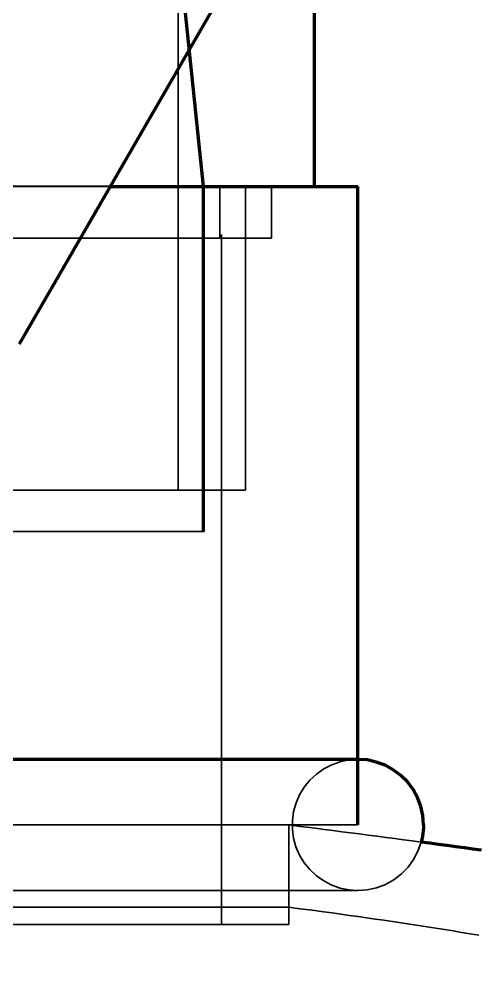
# Model space of a CAD drawing. Header units: millimetres. Extents: x 0 to 2382, y 0 to 420.
# Drawn here: x 297.35 to 300.01, y 327.1 to 332.71 of the extents above; entities that cross this region are included whole.
import ezdxf

# ---------------------------------------------------------------- set-up
doc = ezdxf.new("R2010")
doc.units = ezdxf.units.MM
doc.linetypes.add('IRAM-E-TRAZOS', pattern=[5, 4, -1])
for name, color, linetype, lineweight in [('01-VISIBLE', 7, 'CONTINUOUS', 70), ('02-OCULTA', 4, 'IRAM-E-TRAZOS', 35), ('08-FINA', 5, 'CONTINUOUS', 18)]:
    doc.layers.add(name, color=color, linetype=linetype, lineweight=lineweight)

msp = doc.modelspace()

# ---------------------------------------------------------------- linework, layer by layer
at = {"layer": '01-VISIBLE'}
for p, q in [((297.3521, 330.8271), (300.0124, 335.4347)), ((299.0625, 331.7382), (299.0625, 332.9382)), ((299.3125, 328.0382), (299.3125, 331.7382))]:
    msp.add_line(p, q, dxfattribs=at)
for points in [[(297.8782, 331.7382), (297.9294, 331.7382), (297.9806, 331.7382), (298.0318, 331.7382), (298.0831, 331.7382), (298.1343, 331.7382), (298.1855, 331.7382), (298.2367, 331.7382), (298.288, 331.7382), (298.3392, 331.7382), (298.3904, 331.7382), (298.4417, 331.7382), (298.4929, 331.7382), (298.5441, 331.7382), (298.5953, 331.7382), (298.6466, 331.7382), (298.6978, 331.7382), (298.749, 331.7382), (298.8002, 331.7382), (298.8515, 331.7382), (298.9027, 331.7382), (298.9539, 331.7382), (299.0051, 331.7382), (299.0564, 331.7382), (299.1076, 331.7382), (299.1588, 331.7382), (299.21, 331.7382), (299.2613, 331.7382), (299.3125, 331.7382)], [(299.3125, 328.4182), (299.2624, 328.4182), (299.2122, 328.4182), (299.1621, 328.4182), (299.1119, 328.4182), (299.0618, 328.4182), (299.0117, 328.4182), (298.9615, 328.4182), (298.9114, 328.4182), (298.8613, 328.4182), (298.8111, 328.4182), (298.761, 328.4182), (298.7108, 328.4182), (298.6607, 328.4182), (298.6106, 328.4182), (298.5604, 328.4182), (298.5103, 328.4182), (298.4602, 328.4182), (298.41, 328.4182), (298.3599, 328.4182), (298.3097, 328.4182), (298.2596, 328.4182), (298.2095, 328.4182), (298.1593, 328.4182), (298.1092, 328.4182), (298.059, 328.4182), (298.0089, 328.4182), (297.9588, 328.4182), (297.9086, 328.4182), (297.8585, 328.4182), (297.8084, 328.4182), (297.7582, 328.4182), (297.7081, 328.4182), (297.6579, 328.4182), (297.6078, 328.4182), (297.5577, 328.4182), (297.5075, 328.4182), (297.4574, 328.4182), (297.4072, 328.4182), (297.3571, 328.4182), (297.307, 328.4182)], [(299.6925, 328.0382), (299.6886, 328.0923), (299.6771, 328.1453), (299.6582, 328.1961), (299.6322, 328.2437), (299.5997, 328.2871), (299.5613, 328.3254), (299.5179, 328.3579), (299.4704, 328.3839), (299.4196, 328.4028), (299.3666, 328.4144), (299.3125, 328.4182)], [(299.6925, 328.0382), (299.6921, 328.0215), (299.691, 328.0048), (299.6892, 327.9881), (299.6866, 327.9716), (299.6833, 327.9552), (299.6793, 327.9389)], [(300.0296, 327.891), (299.9795, 327.8981), (299.9295, 327.905), (299.8795, 327.9119), (299.8295, 327.9187), (299.7794, 327.9255), (299.7294, 327.9322), (299.6793, 327.9389)]]:
    msp.add_lwpolyline(points, dxfattribs=at)
at = {"layer": '02-OCULTA'}
for p, q in [((298.571, 332.9382), (297.3521, 330.8271)), ((298.2725, 331.7382), (298.2725, 332.9382)), ((298.413, 331.7382), (298.288, 332.9382)), ((298.297, 332.9504), (298.423, 331.7403)), ((298.413, 331.7382), (295.815, 331.7382)), ((295.825, 331.7403), (298.423, 331.7403)), ((298.2725, 329.9782), (298.2725, 331.7382)), ((298.413, 329.7382), (298.413, 331.7382)), ((298.423, 331.7403), (298.423, 329.7382)), ((298.5125, 331.4382), (298.5125, 331.7382)), ((298.5225, 327.461), (298.5225, 331.7382)), ((298.6625, 329.9782), (298.6625, 331.7382)), ((298.8125, 331.4382), (298.8125, 331.7382)), ((295.815, 329.7382), (298.413, 329.7382)), ((295.825, 329.7382), (298.423, 329.7382)), ((298.423, 329.7382), (298.413, 329.7382)), ((298.9125, 328.0382), (298.9125, 327.561)), ((298.9135, 327.461), (298.9135, 328.0382))]:
    msp.add_line(p, q, dxfattribs=at)
for points in [[(297.3125, 331.7382), (297.3625, 331.7382), (297.4125, 331.7382), (297.4625, 331.7382), (297.5125, 331.7382), (297.5625, 331.7382), (297.6125, 331.7382), (297.6625, 331.7382), (297.7125, 331.7382), (297.7625, 331.7382), (297.8125, 331.7382), (297.8625, 331.7382), (297.9125, 331.7382), (297.9625, 331.7382), (298.0125, 331.7382), (298.0625, 331.7382), (298.1125, 331.7382), (298.1625, 331.7382), (298.2125, 331.7382), (298.2625, 331.7382), (298.3125, 331.7382), (298.3625, 331.7382), (298.4125, 331.7382), (298.4625, 331.7382), (298.5125, 331.7382), (298.5625, 331.7382), (298.6125, 331.7382), (298.6625, 331.7382)], [(297.3125, 331.7382), (297.3625, 331.7382), (297.4125, 331.7382), (297.4625, 331.7382), (297.5125, 331.7382), (297.5625, 331.7382), (297.6125, 331.7382), (297.6625, 331.7382), (297.7125, 331.7382), (297.7625, 331.7382), (297.8125, 331.7382), (297.8625, 331.7382), (297.9125, 331.7382), (297.9625, 331.7382), (298.0125, 331.7382), (298.0625, 331.7382), (298.1125, 331.7382), (298.1625, 331.7382), (298.2125, 331.7382), (298.2625, 331.7382), (298.3125, 331.7382), (298.3625, 331.7382), (298.4125, 331.7382), (298.4625, 331.7382), (298.5125, 331.7382), (298.5625, 331.7382), (298.6125, 331.7382), (298.6625, 331.7382), (298.7125, 331.7382), (298.7625, 331.7382), (298.8125, 331.7382), (298.8625, 331.7382), (298.9125, 331.7382), (298.9625, 331.7382), (299.0125, 331.7382), (299.0625, 331.7382)], [(297.3125, 331.7382), (297.3625, 331.7382), (297.4125, 331.7382), (297.4625, 331.7382), (297.5125, 331.7382), (297.5625, 331.7382), (297.6125, 331.7382), (297.6625, 331.7382), (297.7125, 331.7382), (297.7625, 331.7382), (297.8125, 331.7382), (297.8625, 331.7382), (297.9125, 331.7382), (297.9625, 331.7382), (298.0125, 331.7382), (298.0625, 331.7382), (298.1125, 331.7382), (298.1625, 331.7382), (298.2125, 331.7382), (298.2625, 331.7382), (298.3125, 331.7382), (298.3625, 331.7382), (298.4125, 331.7382), (298.4625, 331.7382), (298.5125, 331.7382), (298.5625, 331.7382), (298.6125, 331.7382), (298.6625, 331.7382), (298.7125, 331.7382), (298.7625, 331.7382), (298.8125, 331.7382)], [(297.3125, 331.7382), (297.3625, 331.7382), (297.4125, 331.7382), (297.4625, 331.7382), (297.5125, 331.7382), (297.5625, 331.7382), (297.6125, 331.7382), (297.6625, 331.7382), (297.7125, 331.7382), (297.7625, 331.7382), (297.8125, 331.7382), (297.8625, 331.7382), (297.9125, 331.7382), (297.9625, 331.7382), (298.0125, 331.7382), (298.0625, 331.7382), (298.1125, 331.7382), (298.1625, 331.7382), (298.2125, 331.7382), (298.2625, 331.7382), (298.3125, 331.7382), (298.3625, 331.7382), (298.4125, 331.7382), (298.4625, 331.7382), (298.5125, 331.7382)], [(297.3192, 331.7382), (297.3693, 331.7382), (297.4194, 331.7382), (297.4696, 331.7382), (297.5197, 331.7382), (297.5699, 331.7382), (297.62, 331.7382), (297.6701, 331.7382), (297.7203, 331.7382), (297.7704, 331.7382), (297.8206, 331.7382), (297.8707, 331.7382), (297.9208, 331.7382), (297.971, 331.7382), (298.0211, 331.7382), (298.0712, 331.7382), (298.1214, 331.7382), (298.1715, 331.7382), (298.2217, 331.7382), (298.2718, 331.7382), (298.3219, 331.7382), (298.3721, 331.7382), (298.4222, 331.7382), (298.4724, 331.7382), (298.5225, 331.7382)], [(298.5225, 331.7382), (298.4724, 331.7382), (298.4222, 331.7382), (298.3721, 331.7382), (298.3219, 331.7382), (298.2718, 331.7382), (298.2217, 331.7382), (298.1715, 331.7382), (298.1214, 331.7382), (298.0712, 331.7382), (298.0211, 331.7382), (297.971, 331.7382), (297.9208, 331.7382), (297.8707, 331.7382), (297.8206, 331.7382), (297.7704, 331.7382), (297.7203, 331.7382), (297.6701, 331.7382), (297.62, 331.7382), (297.5699, 331.7382), (297.5197, 331.7382), (297.4696, 331.7382), (297.4194, 331.7382), (297.3693, 331.7382), (297.3192, 331.7382)], [(297.3197, 331.7382), (297.3698, 331.7382), (297.42, 331.7382), (297.4701, 331.7382), (297.5203, 331.7382), (297.5704, 331.7382), (297.6206, 331.7382), (297.6707, 331.7382), (297.7209, 331.7382), (297.771, 331.7382), (297.8212, 331.7382), (297.8713, 331.7382), (297.9215, 331.7382), (297.9716, 331.7382), (298.0218, 331.7382), (298.0719, 331.7382), (298.1221, 331.7382), (298.1722, 331.7382), (298.2224, 331.7382), (298.2725, 331.7382)], [(298.2725, 331.7382), (298.2224, 331.7382), (298.1722, 331.7382), (298.1221, 331.7382), (298.0719, 331.7382), (298.0218, 331.7382), (297.9716, 331.7382), (297.9215, 331.7382), (297.8713, 331.7382), (297.8212, 331.7382), (297.771, 331.7382), (297.7209, 331.7382), (297.6707, 331.7382), (297.6206, 331.7382), (297.5704, 331.7382), (297.5203, 331.7382), (297.4701, 331.7382), (297.42, 331.7382), (297.3698, 331.7382), (297.3197, 331.7382)], [(297.3197, 331.7382), (297.3698, 331.7382), (297.42, 331.7382), (297.4701, 331.7382), (297.5203, 331.7382), (297.5704, 331.7382), (297.6206, 331.7382), (297.6707, 331.7382), (297.7209, 331.7382), (297.771, 331.7382), (297.8212, 331.7382), (297.8713, 331.7382), (297.9215, 331.7382), (297.9716, 331.7382), (298.0218, 331.7382), (298.0719, 331.7382), (298.1221, 331.7382), (298.1722, 331.7382), (298.2224, 331.7382), (298.2725, 331.7382)], [(298.2725, 331.7382), (298.2224, 331.7382), (298.1722, 331.7382), (298.1221, 331.7382), (298.0719, 331.7382), (298.0218, 331.7382), (297.9716, 331.7382), (297.9215, 331.7382), (297.8713, 331.7382), (297.8212, 331.7382), (297.771, 331.7382), (297.7209, 331.7382), (297.6707, 331.7382), (297.6206, 331.7382), (297.5704, 331.7382), (297.5203, 331.7382), (297.4701, 331.7382), (297.42, 331.7382), (297.3698, 331.7382), (297.3197, 331.7382)], [(297.3236, 331.7382), (297.374, 331.7382), (297.4244, 331.7382), (297.4748, 331.7382), (297.5252, 331.7382), (297.5756, 331.7382), (297.6261, 331.7382), (297.6765, 331.7382), (297.7269, 331.7382), (297.7773, 331.7382), (297.8277, 331.7382), (297.8782, 331.7382)], [(299.3125, 331.7382), (299.2619, 331.7382), (299.2114, 331.7382), (299.1608, 331.7382), (299.1102, 331.7382), (299.0596, 331.7382), (299.0091, 331.7382), (298.9585, 331.7382), (298.9079, 331.7382), (298.8573, 331.7382), (298.8068, 331.7382), (298.7562, 331.7382), (298.7056, 331.7382), (298.655, 331.7382), (298.6045, 331.7382), (298.5539, 331.7382), (298.5033, 331.7382), (298.4527, 331.7382), (298.4022, 331.7382), (298.3516, 331.7382), (298.301, 331.7382), (298.2504, 331.7382), (298.1999, 331.7382), (298.1493, 331.7382), (298.0987, 331.7382), (298.0481, 331.7382), (297.9976, 331.7382), (297.947, 331.7382), (297.8964, 331.7382), (297.8458, 331.7382), (297.7953, 331.7382), (297.7447, 331.7382), (297.6941, 331.7382), (297.6435, 331.7382), (297.593, 331.7382), (297.5424, 331.7382), (297.4918, 331.7382), (297.4412, 331.7382), (297.3907, 331.7382), (297.3401, 331.7382)], [(299.0625, 331.7382), (299.0119, 331.7382), (298.9613, 331.7382), (298.9107, 331.7382), (298.8601, 331.7382), (298.8095, 331.7382), (298.7588, 331.7382), (298.7082, 331.7382), (298.6576, 331.7382), (298.607, 331.7382), (298.5564, 331.7382), (298.5058, 331.7382), (298.4552, 331.7382), (298.4046, 331.7382), (298.354, 331.7382), (298.3034, 331.7382), (298.2527, 331.7382), (298.2021, 331.7382), (298.1515, 331.7382), (298.1009, 331.7382), (298.0503, 331.7382), (297.9997, 331.7382), (297.9491, 331.7382), (297.8985, 331.7382), (297.8479, 331.7382), (297.7973, 331.7382), (297.7466, 331.7382), (297.696, 331.7382), (297.6454, 331.7382), (297.5948, 331.7382), (297.5442, 331.7382), (297.4936, 331.7382), (297.443, 331.7382), (297.3924, 331.7382), (297.3418, 331.7382)], [(298.8125, 331.7382), (298.7619, 331.7382), (298.7112, 331.7382), (298.6606, 331.7382), (298.6099, 331.7382), (298.5593, 331.7382), (298.5086, 331.7382), (298.458, 331.7382), (298.4073, 331.7382), (298.3567, 331.7382), (298.306, 331.7382), (298.2554, 331.7382), (298.2047, 331.7382), (298.1541, 331.7382), (298.1034, 331.7382), (298.0528, 331.7382), (298.0021, 331.7382), (297.9515, 331.7382), (297.9008, 331.7382), (297.8502, 331.7382), (297.7995, 331.7382), (297.7489, 331.7382), (297.6982, 331.7382), (297.6476, 331.7382), (297.5969, 331.7382), (297.5463, 331.7382), (297.4956, 331.7382), (297.445, 331.7382), (297.3943, 331.7382), (297.3437, 331.7382)], [(298.6625, 331.7382), (298.6118, 331.7382), (298.5611, 331.7382), (298.5105, 331.7382), (298.4598, 331.7382), (298.4091, 331.7382), (298.3584, 331.7382), (298.3078, 331.7382), (298.2571, 331.7382), (298.2064, 331.7382), (298.1557, 331.7382), (298.1051, 331.7382), (298.0544, 331.7382), (298.0037, 331.7382), (297.953, 331.7382), (297.9024, 331.7382), (297.8517, 331.7382), (297.801, 331.7382), (297.7503, 331.7382), (297.6997, 331.7382), (297.649, 331.7382), (297.5983, 331.7382), (297.5476, 331.7382), (297.497, 331.7382), (297.4463, 331.7382), (297.3956, 331.7382), (297.3449, 331.7382)], [(298.5125, 331.7382), (298.4618, 331.7382), (298.4111, 331.7382), (298.3604, 331.7382), (298.3097, 331.7382), (298.259, 331.7382), (298.2083, 331.7382), (298.1576, 331.7382), (298.1069, 331.7382), (298.0562, 331.7382), (298.0055, 331.7382), (297.9548, 331.7382), (297.904, 331.7382), (297.8533, 331.7382), (297.8026, 331.7382), (297.7519, 331.7382), (297.7012, 331.7382), (297.6505, 331.7382), (297.5998, 331.7382), (297.5491, 331.7382), (297.4984, 331.7382), (297.4477, 331.7382), (297.397, 331.7382), (297.3463, 331.7382)], [(297.3125, 331.4382), (297.3625, 331.4382), (297.4125, 331.4382), (297.4625, 331.4382), (297.5125, 331.4382), (297.5625, 331.4382), (297.6125, 331.4382), (297.6625, 331.4382), (297.7125, 331.4382), (297.7625, 331.4382), (297.8125, 331.4382), (297.8625, 331.4382), (297.9125, 331.4382), (297.9625, 331.4382), (298.0125, 331.4382), (298.0625, 331.4382), (298.1125, 331.4382), (298.1625, 331.4382), (298.2125, 331.4382), (298.2625, 331.4382), (298.3125, 331.4382), (298.3625, 331.4382), (298.4125, 331.4382), (298.4625, 331.4382), (298.5125, 331.4382), (298.5625, 331.4382), (298.6125, 331.4382), (298.6625, 331.4382), (298.7125, 331.4382), (298.7625, 331.4382), (298.8125, 331.4382)], [(297.3125, 331.4382), (297.3625, 331.4382), (297.4125, 331.4382), (297.4625, 331.4382), (297.5125, 331.4382), (297.5625, 331.4382), (297.6125, 331.4382), (297.6625, 331.4382), (297.7125, 331.4382), (297.7625, 331.4382), (297.8125, 331.4382), (297.8625, 331.4382), (297.9125, 331.4382), (297.9625, 331.4382), (298.0125, 331.4382), (298.0625, 331.4382), (298.1125, 331.4382), (298.1625, 331.4382), (298.2125, 331.4382), (298.2625, 331.4382), (298.3125, 331.4382), (298.3625, 331.4382), (298.4125, 331.4382), (298.4625, 331.4382), (298.5125, 331.4382)], [(298.8125, 331.4382), (298.7619, 331.4382), (298.7112, 331.4382), (298.6606, 331.4382), (298.6099, 331.4382), (298.5593, 331.4382), (298.5086, 331.4382), (298.458, 331.4382), (298.4073, 331.4382), (298.3567, 331.4382), (298.306, 331.4382), (298.2554, 331.4382), (298.2047, 331.4382), (298.1541, 331.4382), (298.1034, 331.4382), (298.0528, 331.4382), (298.0021, 331.4382), (297.9515, 331.4382), (297.9008, 331.4382), (297.8502, 331.4382), (297.7995, 331.4382), (297.7489, 331.4382), (297.6982, 331.4382), (297.6476, 331.4382), (297.5969, 331.4382), (297.5463, 331.4382), (297.4956, 331.4382), (297.445, 331.4382), (297.3943, 331.4382), (297.3437, 331.4382)], [(298.5125, 331.4382), (298.4618, 331.4382), (298.4111, 331.4382), (298.3604, 331.4382), (298.3097, 331.4382), (298.259, 331.4382), (298.2083, 331.4382), (298.1576, 331.4382), (298.1069, 331.4382), (298.0562, 331.4382), (298.0055, 331.4382), (297.9548, 331.4382), (297.904, 331.4382), (297.8533, 331.4382), (297.8026, 331.4382), (297.7519, 331.4382), (297.7012, 331.4382), (297.6505, 331.4382), (297.5998, 331.4382), (297.5491, 331.4382), (297.4984, 331.4382), (297.4477, 331.4382), (297.397, 331.4382), (297.3463, 331.4382)], [(297.3125, 329.9782), (297.3625, 329.9782), (297.4125, 329.9782), (297.4625, 329.9782), (297.5125, 329.9782), (297.5625, 329.9782), (297.6125, 329.9782), (297.6625, 329.9782), (297.7125, 329.9782), (297.7625, 329.9782), (297.8125, 329.9782), (297.8625, 329.9782), (297.9125, 329.9782), (297.9625, 329.9782), (298.0125, 329.9782), (298.0625, 329.9782), (298.1125, 329.9782), (298.1625, 329.9782), (298.2125, 329.9782), (298.2625, 329.9782), (298.3125, 329.9782), (298.3625, 329.9782), (298.4125, 329.9782), (298.4625, 329.9782), (298.5125, 329.9782), (298.5625, 329.9782), (298.6125, 329.9782), (298.6625, 329.9782)], [(297.3197, 329.9782), (297.3698, 329.9782), (297.42, 329.9782), (297.4701, 329.9782), (297.5203, 329.9782), (297.5704, 329.9782), (297.6206, 329.9782), (297.6707, 329.9782), (297.7209, 329.9782), (297.771, 329.9782), (297.8212, 329.9782), (297.8713, 329.9782), (297.9215, 329.9782), (297.9716, 329.9782), (298.0218, 329.9782), (298.0719, 329.9782), (298.1221, 329.9782), (298.1722, 329.9782), (298.2224, 329.9782), (298.2725, 329.9782)], [(298.2725, 329.9782), (298.2224, 329.9782), (298.1722, 329.9782), (298.1221, 329.9782), (298.0719, 329.9782), (298.0218, 329.9782), (297.9716, 329.9782), (297.9215, 329.9782), (297.8713, 329.9782), (297.8212, 329.9782), (297.771, 329.9782), (297.7209, 329.9782), (297.6707, 329.9782), (297.6206, 329.9782), (297.5704, 329.9782), (297.5203, 329.9782), (297.4701, 329.9782), (297.42, 329.9782), (297.3698, 329.9782), (297.3197, 329.9782)], [(298.6625, 329.9782), (298.6118, 329.9782), (298.5611, 329.9782), (298.5105, 329.9782), (298.4598, 329.9782), (298.4091, 329.9782), (298.3584, 329.9782), (298.3078, 329.9782), (298.2571, 329.9782), (298.2064, 329.9782), (298.1557, 329.9782), (298.1051, 329.9782), (298.0544, 329.9782), (298.0037, 329.9782), (297.953, 329.9782), (297.9024, 329.9782), (297.8517, 329.9782), (297.801, 329.9782), (297.7503, 329.9782), (297.6997, 329.9782), (297.649, 329.9782), (297.5983, 329.9782), (297.5476, 329.9782), (297.497, 329.9782), (297.4463, 329.9782), (297.3956, 329.9782), (297.3449, 329.9782)], [(297.3125, 328.4182), (297.3625, 328.4182), (297.4125, 328.4182), (297.4625, 328.4182), (297.5125, 328.4182), (297.5625, 328.4182), (297.6125, 328.4182), (297.6625, 328.4182), (297.7125, 328.4182), (297.7625, 328.4182), (297.8125, 328.4182), (297.8625, 328.4182), (297.9125, 328.4182), (297.9625, 328.4182), (298.0125, 328.4182), (298.0625, 328.4182), (298.1125, 328.4182), (298.1625, 328.4182), (298.2125, 328.4182), (298.2625, 328.4182), (298.3125, 328.4182), (298.3625, 328.4182), (298.4125, 328.4182), (298.4625, 328.4182), (298.5125, 328.4182), (298.5625, 328.4182), (298.6125, 328.4182), (298.6625, 328.4182), (298.7125, 328.4182), (298.7625, 328.4182), (298.8125, 328.4182), (298.8625, 328.4182), (298.9125, 328.4182), (298.9625, 328.4182), (299.0125, 328.4182), (299.0625, 328.4182), (299.1125, 328.4182), (299.1625, 328.4182), (299.2125, 328.4182), (299.2625, 328.4182), (299.3125, 328.4182)], [(299.3125, 327.6582), (299.2608, 327.6618), (299.21, 327.6723), (299.1611, 327.6897), (299.1151, 327.7135), (299.0727, 327.7434), (299.0348, 327.7788), (299.0021, 327.8191), (298.9751, 327.8634), (298.9544, 327.911), (298.9404, 327.9609), (298.9334, 328.0123), (298.9334, 328.0642), (298.9404, 328.1155), (298.9545, 328.1655), (298.9751, 328.213), (299.002, 328.2574), (299.0348, 328.2976), (299.0727, 328.333), (299.1151, 328.3629), (299.1611, 328.3868), (299.21, 328.4041), (299.2608, 328.4147), (299.3125, 328.4182)], [(297.3024, 328.0382), (297.3528, 328.0382), (297.4031, 328.0382), (297.4534, 328.0382), (297.5037, 328.0382), (297.554, 328.0382), (297.6043, 328.0382), (297.6546, 328.0382), (297.705, 328.0382), (297.7553, 328.0382), (297.8056, 328.0382), (297.8559, 328.0382), (297.9062, 328.0382), (297.9565, 328.0382), (298.0068, 328.0382), (298.0572, 328.0382), (298.1075, 328.0382), (298.1578, 328.0382), (298.2081, 328.0382), (298.2584, 328.0382), (298.3087, 328.0382), (298.359, 328.0382), (298.4094, 328.0382), (298.4597, 328.0382), (298.51, 328.0382), (298.5603, 328.0382), (298.6106, 328.0382), (298.6609, 328.0382), (298.7112, 328.0382), (298.7616, 328.0382), (298.8119, 328.0382), (298.8622, 328.0382), (298.9125, 328.0382)], [(297.3125, 328.0382), (297.3625, 328.0382), (297.4125, 328.0382), (297.4625, 328.0382), (297.5125, 328.0382), (297.5625, 328.0382), (297.6125, 328.0382), (297.6625, 328.0382), (297.7125, 328.0382), (297.7625, 328.0382), (297.8125, 328.0382), (297.8625, 328.0382), (297.9125, 328.0382), (297.9625, 328.0382), (298.0125, 328.0382), (298.0625, 328.0382), (298.1125, 328.0382), (298.1625, 328.0382), (298.2125, 328.0382), (298.2625, 328.0382), (298.3125, 328.0382), (298.3625, 328.0382), (298.4125, 328.0382), (298.4625, 328.0382), (298.5125, 328.0382), (298.5625, 328.0382), (298.6125, 328.0382), (298.6625, 328.0382), (298.7125, 328.0382), (298.7625, 328.0382), (298.8125, 328.0382), (298.8625, 328.0382), (298.9125, 328.0382), (298.9625, 328.0382), (299.0125, 328.0382), (299.0625, 328.0382), (299.1125, 328.0382), (299.1625, 328.0382), (299.2125, 328.0382), (299.2625, 328.0382), (299.3125, 328.0382)], [(297.3131, 328.0382), (297.3631, 328.0382), (297.4131, 328.0382), (297.4631, 328.0382), (297.5131, 328.0382), (297.5632, 328.0382), (297.6132, 328.0382), (297.6632, 328.0382), (297.7132, 328.0382), (297.7632, 328.0382), (297.8132, 328.0382), (297.8632, 328.0382), (297.9132, 328.0382), (297.9633, 328.0382), (298.0133, 328.0382), (298.0633, 328.0382), (298.1133, 328.0382), (298.1633, 328.0382), (298.2133, 328.0382), (298.2633, 328.0382), (298.3133, 328.0382), (298.3634, 328.0382), (298.4134, 328.0382), (298.4634, 328.0382), (298.5134, 328.0382), (298.5634, 328.0382), (298.6134, 328.0382), (298.6634, 328.0382), (298.7134, 328.0382), (298.7635, 328.0382), (298.8135, 328.0382), (298.8635, 328.0382), (298.9135, 328.0382)], [(298.9135, 328.0382), (298.8635, 328.0382), (298.8135, 328.0382), (298.7635, 328.0382), (298.7134, 328.0382), (298.6634, 328.0382), (298.6134, 328.0382), (298.5634, 328.0382), (298.5134, 328.0382), (298.4634, 328.0382), (298.4134, 328.0382), (298.3634, 328.0382), (298.3133, 328.0382), (298.2633, 328.0382), (298.2133, 328.0382), (298.1633, 328.0382), (298.1133, 328.0382), (298.0633, 328.0382), (298.0133, 328.0382), (297.9633, 328.0382), (297.9132, 328.0382), (297.8632, 328.0382), (297.8132, 328.0382), (297.7632, 328.0382), (297.7132, 328.0382), (297.6632, 328.0382), (297.6132, 328.0382), (297.5632, 328.0382), (297.5131, 328.0382), (297.4631, 328.0382), (297.4131, 328.0382), (297.3631, 328.0382), (297.3131, 328.0382)], [(299.3125, 328.0382), (299.2619, 328.0382), (299.2114, 328.0382), (299.1608, 328.0382), (299.1102, 328.0382), (299.0596, 328.0382), (299.0091, 328.0382), (298.9585, 328.0382), (298.9079, 328.0382), (298.8573, 328.0382), (298.8068, 328.0382), (298.7562, 328.0382), (298.7056, 328.0382), (298.655, 328.0382), (298.6045, 328.0382), (298.5539, 328.0382), (298.5033, 328.0382), (298.4527, 328.0382), (298.4022, 328.0382), (298.3516, 328.0382), (298.301, 328.0382), (298.2504, 328.0382), (298.1999, 328.0382), (298.1493, 328.0382), (298.0987, 328.0382), (298.0481, 328.0382), (297.9976, 328.0382), (297.947, 328.0382), (297.8964, 328.0382), (297.8458, 328.0382), (297.7953, 328.0382), (297.7447, 328.0382), (297.6941, 328.0382), (297.6435, 328.0382), (297.593, 328.0382), (297.5424, 328.0382), (297.4918, 328.0382), (297.4412, 328.0382), (297.3907, 328.0382), (297.3401, 328.0382)], [(298.9125, 328.0382), (298.8619, 328.0382), (298.8112, 328.0382), (298.7606, 328.0382), (298.71, 328.0382), (298.6593, 328.0382), (298.6087, 328.0382), (298.5581, 328.0382), (298.5074, 328.0382), (298.4568, 328.0382), (298.4062, 328.0382), (298.3555, 328.0382), (298.3049, 328.0382), (298.2543, 328.0382), (298.2036, 328.0382), (298.153, 328.0382), (298.1024, 328.0382), (298.0517, 328.0382), (298.0011, 328.0382), (297.9505, 328.0382), (297.8998, 328.0382), (297.8492, 328.0382), (297.7986, 328.0382), (297.7479, 328.0382), (297.6973, 328.0382), (297.6467, 328.0382), (297.596, 328.0382), (297.5454, 328.0382), (297.4948, 328.0382), (297.4441, 328.0382), (297.3935, 328.0382), (297.3429, 328.0382)], [(299.6793, 327.9389), (299.6282, 327.9458), (299.5771, 327.9525), (299.526, 327.9593), (299.4749, 327.966), (299.4238, 327.9727), (299.3727, 327.9793), (299.3215, 327.9859), (299.2704, 327.9924), (299.2193, 327.999), (299.1681, 328.0055), (299.117, 328.0119), (299.0659, 328.0184), (299.0147, 328.0249), (298.9636, 328.0315), (298.9125, 328.0382)], [(299.6793, 327.9389), (299.6611, 327.8869), (299.6355, 327.8381), (299.6032, 327.7935), (299.5647, 327.754), (299.521, 327.7205), (299.4728, 327.6937), (299.4213, 327.6741), (299.3675, 327.6622), (299.3125, 327.6582)], [(297.3125, 327.6582), (297.3625, 327.6582), (297.4125, 327.6582), (297.4625, 327.6582), (297.5125, 327.6582), (297.5625, 327.6582), (297.6125, 327.6582), (297.6625, 327.6582), (297.7125, 327.6582), (297.7625, 327.6582), (297.8125, 327.6582), (297.8625, 327.6582), (297.9125, 327.6582), (297.9625, 327.6582), (298.0125, 327.6582), (298.0625, 327.6582), (298.1125, 327.6582), (298.1625, 327.6582), (298.2125, 327.6582), (298.2625, 327.6582), (298.3125, 327.6582), (298.3625, 327.6582), (298.4125, 327.6582), (298.4625, 327.6582), (298.5125, 327.6582), (298.5625, 327.6582), (298.6125, 327.6582), (298.6625, 327.6582), (298.7125, 327.6582), (298.7625, 327.6582), (298.8125, 327.6582), (298.8625, 327.6582), (298.9125, 327.6582), (298.9625, 327.6582), (299.0125, 327.6582), (299.0625, 327.6582), (299.1125, 327.6582), (299.1625, 327.6582), (299.2125, 327.6582), (299.2625, 327.6582), (299.3125, 327.6582)], [(297.3125, 327.6582), (297.3625, 327.6582), (297.4125, 327.6582), (297.4625, 327.6582), (297.5125, 327.6582), (297.5625, 327.6582), (297.6125, 327.6582), (297.6625, 327.6582), (297.7125, 327.6582), (297.7625, 327.6582), (297.8125, 327.6582), (297.8625, 327.6582), (297.9125, 327.6582), (297.9625, 327.6582), (298.0125, 327.6582), (298.0625, 327.6582), (298.1125, 327.6582), (298.1625, 327.6582), (298.2125, 327.6582), (298.2625, 327.6582), (298.3125, 327.6582), (298.3625, 327.6582), (298.4125, 327.6582), (298.4625, 327.6582), (298.5125, 327.6582), (298.5625, 327.6582), (298.6125, 327.6582), (298.6625, 327.6582), (298.7125, 327.6582), (298.7625, 327.6582), (298.8125, 327.6582), (298.8625, 327.6582), (298.9125, 327.6582), (298.9625, 327.6582), (299.0125, 327.6582), (299.0625, 327.6582), (299.1125, 327.6582), (299.1625, 327.6582), (299.2125, 327.6582), (299.2625, 327.6582), (299.3125, 327.6582)], [(297.3125, 327.561), (297.3625, 327.561), (297.4125, 327.561), (297.4625, 327.561), (297.5125, 327.561), (297.5625, 327.561), (297.6125, 327.561), (297.6625, 327.561), (297.7125, 327.561), (297.7625, 327.561), (297.8125, 327.561), (297.8625, 327.561), (297.9125, 327.561), (297.9625, 327.561), (298.0125, 327.561), (298.0625, 327.561), (298.1125, 327.561), (298.1625, 327.561), (298.2125, 327.561), (298.2625, 327.561), (298.3125, 327.561), (298.3625, 327.561), (298.4125, 327.561), (298.4625, 327.561), (298.5125, 327.561), (298.5625, 327.561), (298.6125, 327.561), (298.6625, 327.561), (298.7125, 327.561), (298.7625, 327.561), (298.8125, 327.561), (298.8625, 327.561), (298.9125, 327.561)], [(298.9125, 327.561), (298.8625, 327.561), (298.8125, 327.561), (298.7625, 327.561), (298.7125, 327.561), (298.6625, 327.561), (298.6125, 327.561), (298.5625, 327.561), (298.5125, 327.561), (298.4625, 327.561), (298.4125, 327.561), (298.3625, 327.561), (298.3125, 327.561), (298.2625, 327.561), (298.2125, 327.561), (298.1625, 327.561), (298.1125, 327.561), (298.0625, 327.561), (298.0125, 327.561), (297.9625, 327.561), (297.9125, 327.561), (297.8625, 327.561), (297.8125, 327.561), (297.7625, 327.561), (297.7125, 327.561), (297.6625, 327.561), (297.6125, 327.561), (297.5625, 327.561), (297.5125, 327.561), (297.4625, 327.561), (297.4125, 327.561), (297.3625, 327.561), (297.3125, 327.561)], [(298.9125, 327.561), (298.9627, 327.5545), (299.0129, 327.548), (299.063, 327.5413), (299.1132, 327.5346), (299.1633, 327.5278), (299.2134, 327.5209), (299.2635, 327.5139), (299.3136, 327.5069), (299.3637, 327.4997), (299.4138, 327.4925), (299.4639, 327.4852), (299.5139, 327.4778), (299.564, 327.4703), (299.614, 327.4627), (299.664, 327.4551), (299.714, 327.4473), (299.764, 327.4395), (299.814, 327.4316), (299.8639, 327.4236), (299.9139, 327.4155), (299.9638, 327.4074), (300.0137, 327.3991)], [(297.3131, 327.461), (297.3631, 327.461), (297.4131, 327.461), (297.4631, 327.461), (297.5131, 327.461), (297.5632, 327.461), (297.6132, 327.461), (297.6632, 327.461), (297.7132, 327.461), (297.7632, 327.461), (297.8132, 327.461), (297.8632, 327.461), (297.9132, 327.461), (297.9633, 327.461), (298.0133, 327.461), (298.0633, 327.461), (298.1133, 327.461), (298.1633, 327.461), (298.2133, 327.461), (298.2633, 327.461), (298.3133, 327.461), (298.3634, 327.461), (298.4134, 327.461), (298.4634, 327.461), (298.5134, 327.461), (298.5634, 327.461), (298.6134, 327.461), (298.6634, 327.461), (298.7134, 327.461), (298.7635, 327.461), (298.8135, 327.461), (298.8635, 327.461), (298.9135, 327.461)], [(298.9135, 327.461), (298.8635, 327.461), (298.8135, 327.461), (298.7635, 327.461), (298.7134, 327.461), (298.6634, 327.461), (298.6134, 327.461), (298.5634, 327.461), (298.5134, 327.461), (298.4634, 327.461), (298.4134, 327.461), (298.3634, 327.461), (298.3133, 327.461), (298.2633, 327.461), (298.2133, 327.461), (298.1633, 327.461), (298.1133, 327.461), (298.0633, 327.461), (298.0133, 327.461), (297.9633, 327.461), (297.9132, 327.461), (297.8632, 327.461), (297.8132, 327.461), (297.7632, 327.461), (297.7132, 327.461), (297.6632, 327.461), (297.6132, 327.461), (297.5632, 327.461), (297.5131, 327.461), (297.4631, 327.461), (297.4131, 327.461), (297.3631, 327.461), (297.3131, 327.461)], [(297.3192, 327.461), (297.3693, 327.461), (297.4194, 327.461), (297.4696, 327.461), (297.5197, 327.461), (297.5699, 327.461), (297.62, 327.461), (297.6701, 327.461), (297.7203, 327.461), (297.7704, 327.461), (297.8206, 327.461), (297.8707, 327.461), (297.9208, 327.461), (297.971, 327.461), (298.0211, 327.461), (298.0712, 327.461), (298.1214, 327.461), (298.1715, 327.461), (298.2217, 327.461), (298.2718, 327.461), (298.3219, 327.461), (298.3721, 327.461), (298.4222, 327.461), (298.4724, 327.461), (298.5225, 327.461)], [(298.5225, 327.461), (298.4724, 327.461), (298.4222, 327.461), (298.3721, 327.461), (298.3219, 327.461), (298.2718, 327.461), (298.2217, 327.461), (298.1715, 327.461), (298.1214, 327.461), (298.0712, 327.461), (298.0211, 327.461), (297.971, 327.461), (297.9208, 327.461), (297.8707, 327.461), (297.8206, 327.461), (297.7704, 327.461), (297.7203, 327.461), (297.6701, 327.461), (297.62, 327.461), (297.5699, 327.461), (297.5197, 327.461), (297.4696, 327.461), (297.4194, 327.461), (297.3693, 327.461), (297.3192, 327.461)]]:
    msp.add_lwpolyline(points, dxfattribs=at)
at = {"layer": '08-FINA'}
msp.add_circle((288.95, 336.8003), 18.4167, dxfattribs=at)

doc.saveas('drawing.dxf')
